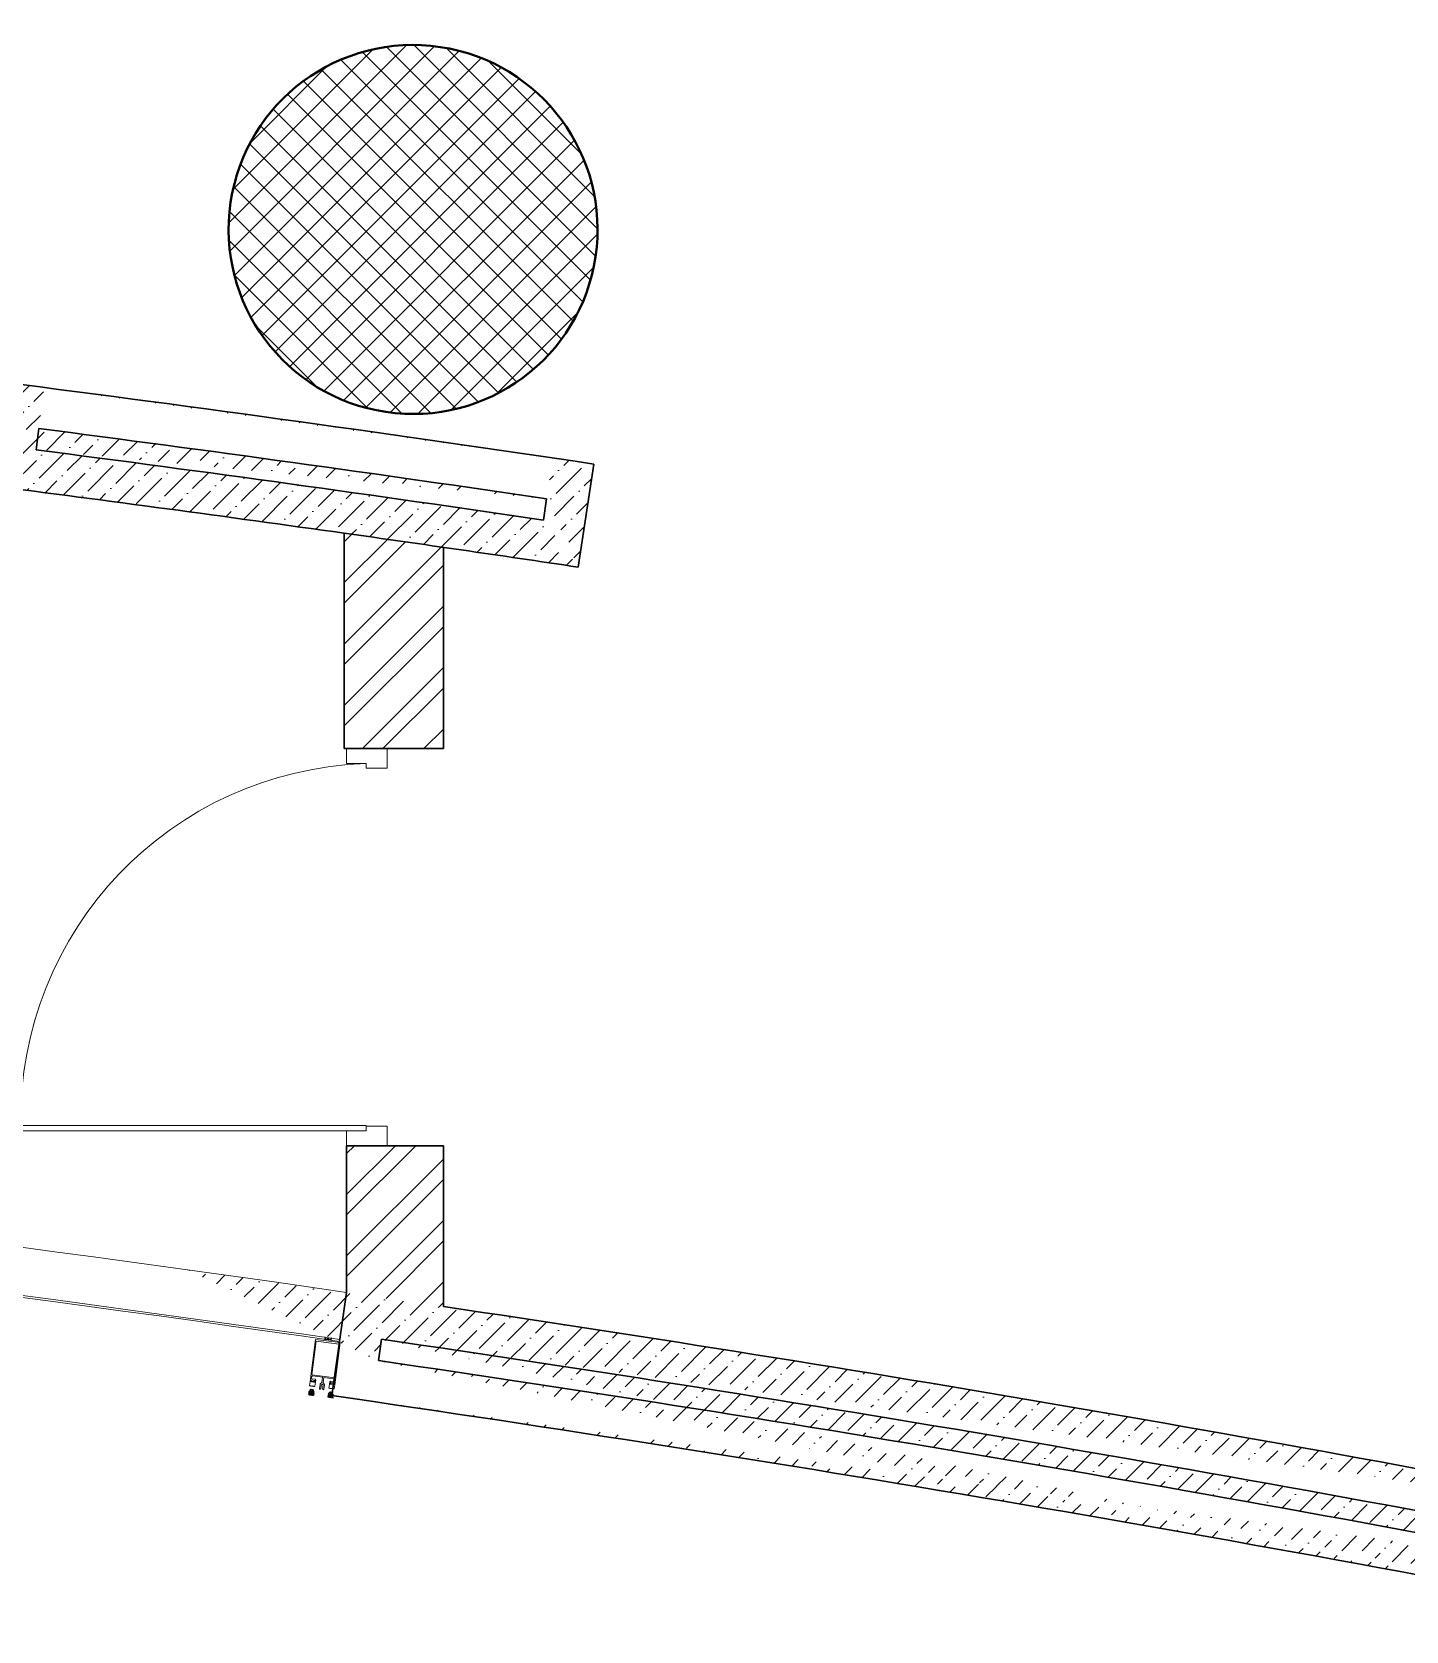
# Model space of a CAD drawing. Header units: millimetres. Extents: x 8275 to 147087, y -297470 to -191881.
# Drawn here: x 86185 to 90337, y -251319 to -246487 of the extents above; entities that cross this region are included whole.
import ezdxf

# ---------------------------------------------------------------- set-up
doc = ezdxf.new("R2010")
doc.units = ezdxf.units.MM
doc.header["$LTSCALE"] = 250
doc.header["$MEASUREMENT"] = 0
for name, color, linetype, lineweight in [('col', 6, 'Continuous', 40), ('hatch', 9, 'Continuous', 0), ('wall', 1, 'Continuous', 30), ('win', 4, 'Continuous', 20)]:
    doc.layers.add(name, color=color, linetype=linetype, lineweight=lineweight)
pattern_1 = [(45, (-6686.724433277734, -321362.3453582716), (-92.80776503073436, 92.80776503073437), []), (45, (-6624.852590027731, -321362.3453582716), (-92.80776503073436, 92.80776503073437), [])]
pattern_2 = [(45, (-6686.724433277734, -321362.3453582716), (23.20194125768359, 85.07378461150648), [109.375, -21.875, 0, -21.875])]

# ---------------------------------------------------------------- blocks, each defined once
blk = doc.blocks.new('A$C31941232')
at = {"layer": 'hatch'}
h = blk.add_hatch(dxfattribs=at)
h.set_pattern_fill('ANSI37', color=256, scale=500, style=0)
h.set_pattern_definition([(45, (0, 0), (-44.19417382415921, 44.19417382415922), []), (135, (0, 0), (-44.19417382415922, -44.19417382415921), [])])
edge = h.paths.add_edge_path()
edge.add_ellipse((-51209.64227972133, 13404.49566895538), major_axis=(-551.4033165290709, 82.22306561927753), ratio=1, start_angle=0, end_angle=360)
at = {"layer": 'col'}
blk.add_ellipse((-51209.64227844449, 13404.49567564647, 81221.2877413532), major_axis=(-551.4033165290596, 82.22306561927587, 2.309745078242868e-09), ratio=1, dxfattribs=at)
blk = doc.blocks.new('GL05')
at = {"layer": 'win'}
for p, q in [((3091775.244052282, -74977.70488777498, -466566.0597862288), (3091775.244052282, -75022.66263424962, -466566.0597862288)), ((3091897.644052286, -74977.70488777442, -466566.0597862288), (3091775.244052282, -74977.70488777387, -466566.0597862288)), ((3091897.644052286, -75036.8598173464, -466566.0597862288), (3091897.644052286, -74977.70488777442, -466566.0597862288)), ((3091775.244052282, -75022.66263424962, -466566.0597862288), (3091834.398981854, -75022.66263424962, -466566.0597862288)), ((3091834.398981854, -75022.66263424962, -466566.0597862288), (3091834.398981854, -75036.85981734695, -466566.0597862288)), ((3091834.398981854, -75036.85981734695, -466566.0597862288), (3091897.644052286, -75036.8598173464, -466566.0597862288)), ((3090789.798955898, -76116.98884389347, -466566.0597862288), (3090789.798955898, -76132.74714131377, -466566.0597862288)), ((3091834.398981854, -76116.98884389347, -466566.0597862288), (3090789.798955898, -76116.98884389347, -466566.0597862288)), ((3090789.798955898, -76132.74714131377, -466566.0597862288), (3091834.398981854, -76132.74714131377, -466566.0597862288)), ((3091775.244052282, -76132.7471413132, -466566.0597862288), (3091834.398981854, -76132.7471413132, -466566.0597862288)), ((3091775.244052282, -76177.70488778784, -466566.0597862288), (3091775.244052282, -76132.7471413132, -466566.0597862288)), ((3091834.398981854, -76118.54995821587, -466566.0597862288), (3091897.644052286, -76118.54995821642, -466566.0597862288)), ((3091834.398981854, -76132.7471413132, -466566.0597862288), (3091834.398981854, -76118.54995821587, -466566.0597862288)), ((3091897.644052286, -76118.54995821642, -466566.0597862288), (3091897.644052286, -76177.7048877884, -466566.0597862288)), ((3091897.644052286, -76177.7048877884, -466566.0597862288), (3091775.244052282, -76177.70488778895, -466566.0597862288))]:
    blk.add_line(p, q, dxfattribs=at)
blk.add_ellipse((3091899.24683989, -76130.40373092359, -466566.0597862288), major_axis=(809.1103141391113, -776.2210096165953), ratio=0.9780121451387153, start_param=2.38283199922335, end_param=3.905256821452882, dxfattribs=at)

msp = doc.modelspace()

# ---------------------------------------------------------------- hatches: boundary and pattern name
at = {"layer": 'hatch'}
h = msp.add_hatch(dxfattribs=at)
h.set_pattern_fill('ANSI36', color=256, scale=350, style=0)
h.set_pattern_definition(pattern_2)
edge = h.paths.add_edge_path()
edge.add_line((87758.49779995438, -247773.8702227979), (87758.51113371365, -247773.7808440696))
edge.add_line((87730.46330338297, -247961.7907981439), (87740.05405222438, -247897.5021801649))
edge.add_line((87835.66476603644, -248103.7767789225), (87882.14296166226, -247792.2245724925))
edge.add_line((86205.55057287542, -247684.9025294499), (86197.30167528568, -247749.3770558426))
edge.add_line((86221.42530565243, -247560.8234187118), (86221.41383743333, -247560.9130559036))
edge.add_line((86097.43596189888, -247544.9601707596), (86057.46057705954, -247857.4133170183))
edge.add_arc((75126.12655689009, -333298.2344907849), 86137.26247280023, 81.5150379403536, 82.70916271802183)
edge.add_arc((75126.12655689009, -333298.2344907849), 86262.26247280023, 81.59806352698095, 82.6261371313948)
edge.add_arc((75126.12655689009, -333298.2344907849), 86327.26247280023, 81.59800101292966, 82.62619964544585)
edge.add_arc((75126.12655689009, -333298.2344907849), 86452.26247280023, 81.51503794035355, 82.70916271802179)
h = msp.add_hatch(dxfattribs=at)
h.set_pattern_fill('ANSI32', color=256, scale=350, style=0)
h.set_pattern_definition(pattern_1)
h.paths.add_polyline_path([(87128.22671027668, -248652.2558074923), (87428.2267102804, -248652.2558074923), (87428.22671028227, -248043.9984781012), (87128.22671027668, -247999.7833486766)])
h = msp.add_hatch(dxfattribs=at)
h.set_pattern_fill('ANSI32', color=256, scale=350, style=0)
h.set_pattern_definition(pattern_1)
edge = h.paths.add_edge_path()
edge.add_line((87135.53139633872, -250295.4653639615), (87135.53139633872, -249852.255807507))
edge.add_line((87135.53139633872, -249852.255807507), (87428.2267102804, -249852.255807507))
edge.add_line((87428.2267102804, -249852.255807507), (87428.2267102804, -250339.8111277149))
edge.add_arc((74718.68848443776, -333238.4562996769), 83867.26258356759, 81.28361495270731, 81.48585835977062)
h = msp.add_hatch(dxfattribs=at)
h.set_pattern_fill('ANSI36', color=256, scale=350, style=0)
h.set_pattern_definition(pattern_2)
edge = h.paths.add_edge_path()
edge.add_line((91046.62306061061, -251083.2461046266), (91034.17045818921, -251147.0422025785))
edge.add_line((91070.58821903076, -250960.4698734226), (91070.57037289953, -250960.5613011827))
edge.add_line((91193.27288600244, -250984.4171590729), (91132.92572616367, -251293.5825198418))
edge.add_line((87241.14183801692, -250438.2776263356), (87231.83437542059, -250502.6061248166))
edge.add_line((86653.54298079899, -250226.8675195404), (86653.53031459544, -250226.9598076055))
edge.add_line((87135.21176184341, -250297.4798415681), (87090.42477401532, -250607.0249671598))
edge.add_arc((75628.97938603442, -330501.9803694141), 80836.41582499738, 79.01380837580166, 81.74754648983635)
edge.add_arc((75126.12700138427, -333298.2320284001), 83552.2599720503, 78.95509451356294, 81.76720831621297)
edge.add_arc((75629.5798227014, -330498.6507903767), 80898.03287843917, 79.01372926308656, 81.74764466217374)
edge.add_arc((75861.62160530081, -329225.7721982935), 79729.34948540859, 78.91318151962535, 81.87123521704314)
at = {"layer": 'hatch', "extrusion": (-0.000339330327180309, -0.002667327954863861, 0.9999963851017214)}
h = msp.add_hatch(dxfattribs=at)
h.set_pattern_fill('AR-HBONE', color=256, scale=0.4111842104963557, angle=-1.759263720749702e-19, style=0)
h.set_pattern_definition([(45.00000000000023, (-6690.558711085177, -321391.3386210863), (1.826061652791192e-16, 2.326009148470487), [4.934210525956258, -1.644736841985424]), (135, (-6689.395706510812, -321390.175616512), (1.826061652791192e-16, 2.326009148470487), [4.934210525956254, -1.644736841985423])])
h.paths.add_polyline_path([(87027.15923145885, -250592.4327069584), (87026.89977290208, -250594.4721903799), (87032.33839535626, -250595.1640798813), (87032.59785392234, -250593.1245964496)], flags=16)
h.paths.add_polyline_path([(87090.95512719365, -250600.5486794962), (87090.69566862757, -250602.5881629056), (87085.25704616966, -250601.896273404), (87085.5165047283, -250599.856789982)], flags=16)
edge = h.paths.add_edge_path()
edge.add_arc((87035.55645552935, -250607.8804823734), 0.6853070175936447, 172.7499031671416, 352.7499031671416, ccw=False)
edge.add_arc((87034.19679991255, -250607.7075099978), 0.6853070175936447, 172.7499031671416, 352.7499031671416, ccw=False)
edge.add_arc((87032.8371442976, -250607.5345376223), 0.6853070184712273, 172.7499030904353, 352.7499030904354, ccw=False)
edge.add_arc((87031.47748867708, -250607.3615652458), 0.6853070185111174, 172.7499032405127, 352.74990324051277, ccw=False)
edge.add_arc((87030.11783306213, -250607.1885928708), 0.6853070167758972, 172.7499033964265, 352.74990339642653, ccw=False)
edge.add_arc((87028.75817745092, -250607.0156204957), 0.6853070175936447, 172.7499031671416, 352.7499031671416, ccw=False)
edge.add_arc((87027.39852183597, -250606.8426481202), 0.6853070175936447, 172.7499031679753, 352.7499031679754, ccw=False)
edge.add_arc((87026.03886622103, -250606.6696757447), 0.6853070185310626, 172.7499032405127, 352.74990324051277, ccw=False)
edge.add_arc((87024.67921060981, -250606.4967033696), 0.6853070148412265, 172.749903098773, 352.749903098773, ccw=False)
edge.add_arc((87023.31955499487, -250606.3237309941), 0.6853070203261178, 172.7499032363439, 352.749903236344, ccw=False)
edge.add_arc((87021.95989937248, -250606.1507586176), 0.6853070175936447, 172.7499031671416, 352.7499031671416, ccw=False)
edge.add_arc((87020.60024376313, -250605.9777862426), 0.6853070149010616, 172.7499032505179, 352.74990325051795, ccw=False)
edge.add_line((87019.92041595752, -250605.8913000553), (87021.46115044231, -250593.780300869))
edge.add_line((87021.46115044417, -250593.780300879), (87025.26818616973, -250594.2646235307))
edge.add_line((87025.26818616601, -250594.2646235298), (87025.5276447265, -250592.2251400988))
edge.add_line((87025.52764472464, -250592.2251401081), (87023.76009242336, -250592.0002760199))
edge.add_line((87023.76009242336, -250592.0002760201), (87025.82754846202, -250588.8091412502))
edge.add_line((87025.82754846202, -250588.8091412502), (87034.68648063863, -250589.9361549873))
edge.add_line((87034.68648063677, -250589.9361549845), (87035.9969929597, -250593.557027397))
edge.add_line((87035.99699295784, -250593.5570273994), (87034.22944065655, -250593.3321633111))
edge.add_line((87034.22944066027, -250593.3321633114), (87033.96998209791, -250595.3716467326))
edge.add_line((87033.96998209605, -250595.3716467324), (87037.77701781789, -250595.8559693837))
edge.add_line((87037.77701781603, -250595.8559693832), (87036.23627470533, -250607.9670363353))
edge.add_arc((87078.96829722548, -250613.317131111), 0.6853070175936447, 172.7499032371779, 352.7499032371779)
edge.add_arc((87080.32795284229, -250613.4901034872), 0.6853070175936447, 172.7499032371779, 352.7499032371779)
edge.add_arc((87081.68760845723, -250613.6630758623), 0.6853070184512822, 172.7499033138841, 352.7499033138841)
edge.add_arc((87083.04726407776, -250613.8360482385), 0.6853070185310626, 172.7499031638066, 352.7499031638068)
edge.add_arc((87084.40691968898, -250614.0090206138), 0.6853070167758972, 172.7499030078929, 352.7499030078931)
edge.add_arc((87085.76657530392, -250614.1819929893), 0.6853070175936447, 172.7499032371779, 352.7499032371779)
edge.add_arc((87087.12623091514, -250614.3549653642), 0.6853070176135898, 172.7499032363442, 352.7499032363441)
edge.add_arc((87088.48588653753, -250614.5279377408), 0.6853070185111174, 172.7499031638066, 352.7499031638068)
edge.add_arc((87089.84554214688, -250614.7009101157), 0.6853070148611716, 172.7499033055465, 352.7499033055465)
edge.add_arc((87091.20519776369, -250614.873882491), 0.6853070203261178, 172.7499031679754, 352.7499031679756)
edge.add_arc((87092.56485338422, -250615.0468548677), 0.6853070175936447, 172.7499032371779, 352.7499032371779)
edge.add_arc((87093.92450899357, -250615.219827242), 0.6853070149210068, 172.7499031538015, 352.7499031538017)
edge.add_line((87094.60433679918, -250615.3063134298), (87096.13429108734, -250603.2800524093))
edge.add_line((87096.13429108734, -250603.2800524075), (87092.3272553655, -250602.7957297562))
edge.add_line((87092.3272553655, -250602.7957297562), (87092.58671392786, -250600.7562463349))
edge.add_line((87092.58671392786, -250600.7562463347), (87094.35426622914, -250600.9811104229))
edge.add_line((87094.35426622914, -250600.981110435), (87093.15167206811, -250597.3739671228))
edge.add_line((87093.1516720737, -250597.3739671226), (87084.29273989523, -250596.2469534039))
edge.add_line((87084.29273989523, -250596.2469533946), (87082.1173656928, -250599.4243590455))
edge.add_line((87082.1173656928, -250599.4243590437), (87083.88491799409, -250599.6492231319))
edge.add_line((87083.88491799223, -250599.6492231433), (87083.62545942987, -250601.6887065645))
edge.add_line((87083.625459428, -250601.6887065638), (87079.81842370617, -250601.2043839126))
edge.add_line((87079.81842371362, -250601.2043839135), (87078.28846080328, -250613.2307127093))

# ---------------------------------------------------------------- linework, layer by layer
at = {"layer": 'wall'}
for p, q in [((86221.42530565243, -247560.8234187118, -11300.6378476528), (86221.41383743333, -247560.9130559036, -11300.6378476528)), ((86205.55057287542, -247684.9025294499, -11300.6378476528), (86197.30167528568, -247749.3770558425, -11300.6378476528)), ((87351.05963249365, -247713.8977717647, -11300.6378476528), (87351.07296625292, -247713.8083930364, -11300.6378476528)), ((87835.66476603644, -248103.7767789225, -11300.6378476528), (87882.14296166226, -247792.2245724925, -11300.6378476528)), ((87730.46330338251, -247961.7907981438, -11300.6378476528), (87740.05405222392, -247897.5021801647, -11300.6378476528)), ((87128.22659857105, -248001.2381726404, -11300.6378476528), (87128.22659857152, -248652.0616572806, -11300.6378476528)), ((87428.22659857571, -248043.9893127737, -11300.6378476528), (87428.22659857571, -248652.0616572806, -11300.6378476528)), ((87128.22659857152, -248652.0616572806, -11300.6378476528), (87428.22659857571, -248652.0616572806, -11300.6378476528)), ((87135.53128463263, -249852.0616572952, -11300.6378476528), (87428.22659857571, -249852.0616572951, -11300.6378476528)), ((87135.53128463263, -249852.0616572952, -11300.6378476528), (87135.53128463263, -250295.2712137498, -11300.6378476528)), ((87428.22659857618, -249852.0616572951, -11300.6378476528), (87428.22659857571, -250338.1474052017, -11300.6378476528)), ((87428.22659857571, -249852.0616572951, -11300.6378476528), (87428.22659857525, -250338.1474054233, -11300.6378476528)), ((87135.53131963126, -250295.2712189187, -11300.6378476528), (87090.42477401532, -250607.0249671598, -11300.6378476528)), ((87241.33034258895, -250436.9747775798, -11300.6378476528), (87232.02263232227, -250501.3049878278, -11300.6378476528))]:
    msp.add_line(p, q, dxfattribs=at)
for centre, radius, start, end in [((75126.12655689009, -333298.2344907849, -11300.6378476528), 86452.26247280023, 81.51503792878535, 82.70916270862013), ((75126.12655689009, -333298.2344907849, -11300.6378476528), 86327.26247280023, 81.59800102640554, 82.62619965737687), ((75126.12655689009, -333298.2344907849, -11300.6378476528), 86262.26247280023, 81.59806351563145, 82.62613713499589), ((75126.12655689009, -333298.2344907849, -11300.6378476528), 86137.26247280023, 81.99052205315381, 82.70916270862013), ((75126.12655689009, -333298.2344907849, -11300.6378476528), 86137.26247280023, 81.51503792878535, 81.99052205315381), ((75126.12655688869, -333298.2344909966, -11300.6378476528), 83867.26247280023, 78.95509453183116, 81.56511281882749), ((75126.12655688869, -333298.2344909966, -11300.6378476528), 83742.26247280023, 79.0406185637666, 81.68168423075844), ((75126.12655688869, -333298.2344909966, -11300.6378476528), 83677.26247280023, 79.0406849820464, 81.68161779120946), ((75126.12655688869, -333298.2344909966, -11300.6378476528), 83552.26247280023, 78.95509453183116, 81.76720826311949)]:
    msp.add_arc(centre, radius, start, end, dxfattribs=at)
at = {"layer": 'win'}
msp.add_line((87535.66476603318, -247163.1111998199, -11300.6378476528), (87535.66476603318, -247163.1483534365, -11300.6378476528), dxfattribs=at)
at = {"layer": 'win', "extrusion": (-0.0003393303271801649, -0.002667327954863877, 0.9999963851017215)}
for p, q in [((87069.8169267634, -250436.7406284296, -11300.6378476528), (87068.28429993335, -250437.9273074531, -11300.6378476528)), ((87069.32212674525, -250429.7694027825, -11300.6378476528), (87070.50881130341, -250431.3020253262, -11300.6378476528)), ((87070.50881130341, -250431.3020253262, -11300.6378476528), (87069.8169267634, -250436.7406284296, -11300.6378476528)), ((87089.54399100412, -250433.7236299565, -11300.6378476528), (87088.85210646223, -250439.1622330715, -11300.6378476528)), ((87088.85210646223, -250439.1622330715, -11300.6378476528), (87090.03879102785, -250440.6948556161, -11300.6378476528)), ((87091.0766178323, -250432.5369509446, -11300.6378476528), (87089.54399100412, -250433.7236299565, -11300.6378476528))]:
    msp.add_line(p, q, dxfattribs=at)
at = {"layer": 'win', "extrusion": (-0.0003393303271801649, -0.002667327954863877, 0.9999963851017215), "elevation": -10441.1492211921}
msp.add_lwpolyline([(87060.3408198579, -250608.1217795957), (87060.81549316466, -250608.7348307887), (87060.20244194957, -250609.2095040826), (87059.85649720284, -250611.9288153182), (87060.33117051185, -250612.5418665091), (87059.71811930952, -250613.0165398098), (87059.37217454196, -250615.7358510393), (87059.85180964915, -250616.3553105142, 0.9606708062894292), (87063.39924969076, -250616.6626648486), (87064.99008636916, -250604.157835639, 0.1989123673796638), (87064.49342319841, -250602.3360841868), (87061.59128917595, -250598.5879130616, -0.1989123673796519), (87061.09462603845, -250596.7661616088), (87063.0858450783, -250581.1141122252), (87093.2701997208, -250584.95409896, -0.414213562373095), (87095.4062295504, -250587.7128293361), (87094.90460966258, -250591.6558306297, -0.414213562373095), (87092.14587927659, -250593.791860456), (87083.44408334329, -250592.6848372603, 0.414213562373095), (87080.68535296031, -250594.8208670858), (87079.87238281217, -250601.2112484703), (87083.6794185263, -250601.6955711322), (87083.93887709636, -250599.6560876984), (87082.17132480076, -250599.4312236212), (87082.60375572443, -250596.0320845807), (87094.84065626214, -250597.5888359604), (87094.40822533412, -250600.9879749901), (87092.64067302752, -250600.7631109117), (87092.38121445657, -250602.8025943237), (87096.18825016942, -250603.2869169738), (87112.43153275708, -250475.6062852544), (87037.65047396101, -250466.0928046075), (87021.40719136929, -250593.7734363359), (87025.21422709702, -250594.2577589883), (87025.4736856716, -250592.2182755548), (87023.70613337062, -250591.9934114767), (87024.13856431148, -250588.5942724377), (87036.3754648287, -250590.1510238169), (87035.94303390359, -250593.5501628568), (87034.17548160854, -250593.3252987697), (87033.91602302859, -250595.3647821916), (87037.72305874708, -250595.8491048326), (87038.53602891871, -250589.4587234484, 0.414213562373095), (87036.39999907996, -250586.6999930623), (87027.69820315044, -250585.592969869, -0.414213562373095), (87025.56217332682, -250582.8342394824), (87026.06379321632, -250578.8912382003, -0.414213562373095), (87028.82252358884, -250576.7552083646), (87059.0068782424, -250580.595195099), (87057.01565919342, -250596.2472444823, -0.1989123673796519), (87056.0786802561, -250597.8866111672), (87052.3305091335, -250600.7887451955, 0.1989123673796638), (87051.39353020901, -250602.42811189), (87049.80269353413, -250614.9329410932, 0.9606708062894292), (87053.31409262033, -250615.523596634), (87053.93355209068, -250615.0439615276), (87054.27949685896, -250612.3246503087), (87053.80482356183, -250611.7115991069), (87054.41787473466, -250611.2369258043), (87054.76381949651, -250608.5176145823), (87054.28914621627, -250607.9045633866), (87054.90219740015, -250607.4298900843), (87055.24814216007, -250604.7105788629), (87054.77346884187, -250604.0975276635), (87058.45177603139, -250601.24948789), (87061.29981579774, -250604.9277950639), (87060.6867646145, -250605.4024683637)], format="xyb", close=True, dxfattribs=at)
at = {"layer": 'win', "extrusion": (-0.0003393303271801649, -0.002667327954863877, 0.9999963851017215), "elevation": -10441.14922119212}
for points in [[(87039.67789568375, -250471.8773718199), (87026.7210882294, -250573.7245468586), (87096.06352457876, -250582.546138007), (87109.02033202542, -250480.6989629566)], [(87027.15923148648, -250592.4327069702), (87026.89977291427, -250594.472190394), (87032.33839535936, -250595.164079893), (87032.59785394568, -250593.1245964633)], [(87090.95512722348, -250600.5486795095), (87090.69566863899, -250602.5881629176), (87085.25704617941, -250601.8962734183), (87085.51650475219, -250599.8567899935)]]:
    msp.add_lwpolyline(points, close=True, dxfattribs=at)
at = {"layer": 'win', "extrusion": (-0.0003393303271801649, -0.002667327954863877, 0.9999963851017215)}
for points, elevation in [([(87036.23628334829, -250607.9669685746, -0.9999999999999999), (87034.87662772973, -250607.7939961992, -0.9999999999999999), (87033.51697212107, -250607.6210238246, -0.9999999999999999), (87032.1573165007, -250607.4480514475, -0.9999999999999999), (87030.79766088487, -250607.2750790726, -0.9999999999999999), (87029.4380052713, -250607.1021067042, -0.9999999999999999), (87028.07834965101, -250606.9291343201, -0.9999999999999999), (87026.71869403757, -250606.7561619437, -0.9999999999999999), (87025.35903843168, -250606.5831895704, -0.9999999999999999), (87023.99938282196, -250606.4102171954, -0.9999999999999999), (87022.63972720674, -250606.237244821, -0.9999999999999999), (87021.28007158896, -250606.0642724439, -0.9999999999999999), (87019.92041597792, -250605.8913000678), (87021.46115045574, -250593.7803008898), (87025.2142270983, -250594.2577589814), (87025.47368565705, -250592.2182755608), (87023.76009243337, -250592.0002760345), (87025.8275484797, -250588.8091412644), (87034.68648066718, -250589.9361550003), (87035.99699296552, -250593.5570274127), (87034.175481594, -250593.3252987702), (87033.91602302615, -250595.3647821898), (87037.77701782, -250595.8559693941), (87036.23627471557, -250607.9670363544)], -10441.1492211921), ([(87078.28846943505, -250613.2306449359, 0.9999999999999999), (87079.64812504969, -250613.4036173128, 0.9999999999999999), (87081.00778065795, -250613.5765896859, 0.9999999999999999), (87082.36743628276, -250613.7495620644, 0.9999999999999999), (87083.7270919045, -250613.9225344403, 0.9999999999999999), (87085.0867475134, -250614.095506814, 0.9999999999999999), (87086.44640312216, -250614.2684791887, 0.9999999999999999), (87087.80605874184, -250614.4414515665, 0.9999999999999999), (87089.16571435753, -250614.6144239396, 0.9999999999999999), (87090.52536997446, -250614.7873963157, 0.9999999999999999), (87091.88502559351, -250614.9603686913, 0.9999999999999999), (87093.2446812069, -250615.1333410677, 0.9999999999999999), (87094.60433681053, -250615.3063134415), (87096.1342910938, -250603.280052418), (87092.32725537685, -250602.7957297676), (87092.58671393951, -250600.7562463477), (87094.35426623182, -250600.9811104466), (87093.1516720901, -250597.3739671347), (87084.29273990283, -250596.2469534053), (87082.11736569446, -250599.4243590564), (87083.88491800982, -250599.6492231569), (87083.6254594486, -250601.6887065768), (87079.81842372172, -250601.2043839258), (87078.28846081575, -250613.2307127115)], -10441.14922119212)]:
    msp.add_lwpolyline(points, format="xyb", dxfattribs=dict(at, elevation=elevation))
at = {"layer": 'win'}
for radius in [83867.26247280023, 83717.26247280023, 83723.26247280023]:
    msp.add_arc((75126.12655688869, -333298.2344909966, -11300.6378476528), radius, 81.76720826311949, 86.5924068685645, dxfattribs=at)
at = {"layer": 'win', "extrusion": (-0.0003393303271801649, -0.002667327954863877, 0.9999963851017215)}
for centre, radius, start, end in [((87068.38783732039, -250523.1467186078, -10661.99408519899), 56.02831096297897, 71.46410549714635, 94.03570096679475), ((87068.04637469891, -250525.8307980783, -10661.98680998386), 59.50225788623588, 73.12234342066427, 92.37746292236172), ((87067.93537939285, -250526.703280587, -10661.98444511426), 60.98800946245647, 73.69884882717112, 91.80095749023324), ((87067.79398077108, -250503.4300037999, -10662.04647481568), 38.16461497224456, 87.55608401872819, 92.58181835612956), ((87067.27829689803, -250483.4578389396, -10662.09957233039), 18.66373521831405, 84.21188665132361, 93.51125028621736), ((87067.37007237649, -250476.1092719496, -10662.11920458072), 11.84415585990497, 82.01952282308218, 95.67124419134365), ((87066.26323201999, -250487.4531647419, -10662.08857100352), 23.68932309987656, 83.3325670607642, 89.98176446863069), ((87043.55187274654, -250718.3707167262, -10661.46492926251), 254.6448962107594, 81.93943860731618, 83.56036774941184), ((87065.72766498379, -250544.0570989854, -10661.93740747483), 79.43733587598572, 80.31571535923369, 85.18409085769527), ((87067.99040637937, -250526.2707390014, -10661.98561752109), 61.98307333192854, 79.76165993595703, 85.73814648051774), ((87071.58259751642, -250498.0341906767, -10662.06215287183), 34.0854521669411, 78.1370672684256, 87.36273911786044), ((87076.55935910469, -250493.700723091, -10662.07540047044), 27.34609378610929, 71.77907363236005, 78.7796737601215), ((87078.59443092872, -250487.9379312908, -10662.09146234732), 21.72982308732188, 72.37662523368728, 80.3078873113352), ((87081.51106038991, -250475.5057452426, -10662.1256128906), 9.462229877207651, 66.87476970715889, 84.02871012141655), ((87080.09553581051, -250481.0885080172, -10662.11024144456), 15.63818546316107, 70.61271575568475, 80.74628722131517)]:
    msp.add_arc(centre, radius, start, end, dxfattribs=at)

# ---------------------------------------------------------------- block references
at = {"layer": 'hatch'}
for name, p in [('A$C31941232', (138546.0697943792, -260487.9839905468, -11300.6378476528)), ('GL05', (-3004639.712767649, -173674.3567695062, -11300.6378476528))]:
    msp.add_blockref(name, p, dxfattribs=at)

doc.saveas('drawing.dxf')
